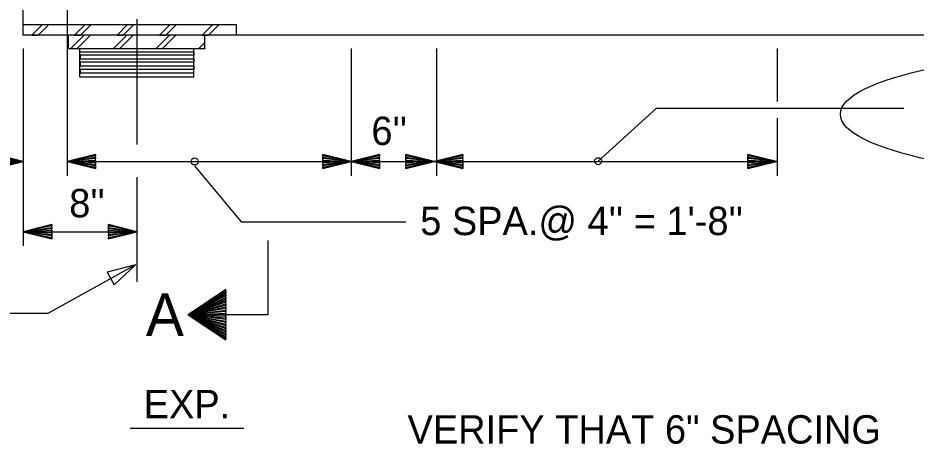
# Model space of a CAD drawing. Extents: x -25.6 to 34.8, y -0.7 to 26.3.
# Drawn here: x 3.354 to 7.307, y 2.839 to 4.714 of the extents above; entities that cross this region are included whole.
import ezdxf

# ---------------------------------------------------------------- set-up
doc = ezdxf.new("R2010")
doc.units = 0
for name, color, linetype in [('Dimension Lines', 7, 'Continuous'), ('Miscellaneous Lines', 7, 'Continuous'), ('Structural Steel Lines', 7, 'Continuous'), ('Sup Concrete Girder Lines', 7, 'Continuous'), ('Text', 7, 'Continuous'), ('User Information Notes', 7, 'Continuous')]:
    doc.layers.add(name, color=color, linetype=linetype)

msp = doc.modelspace()

# ---------------------------------------------------------------- linework, layer by layer
at = {"layer": 'Dimension Lines'}
for p, q in [((3.5706, 4.7546), (3.5706, 4.0198)), ((3.8772, 4.7098), (3.8772, 4.1572)), ((3.3771, 4.58), (3.3771, 3.7109)), ((4.8204, 4.58), (4.8204, 4.2688)), ((5.1954, 4.58), (5.1954, 4.2688)), ((6.6954, 4.58), (6.6954, 4.3473)), ((6.6954, 4.2738), (6.6954, 4.2688)), ((4.8204, 4.2688), (4.8204, 4.0198)), ((5.1954, 4.2688), (5.1954, 4.0198)), ((6.6954, 4.2688), (6.6954, 4.0198)), ((3.0481, 4.0829), (3.3771, 4.0829)), ((3.5706, 4.0829), (6.6919, 4.0829)), ((3.8772, 4.0131), (3.8772, 3.5528)), ((3.3771, 3.7739), (3.8772, 3.7739))]:
    msp.add_line(p, q, dxfattribs=at)
for points in [[(5.9075, 4.0841), (6.1645, 4.3167), (7.2536, 4.3167)], [(3.2521, 4.0829), (3.2521, 4.0891), (3.3771, 4.0829), (3.2521, 4.0954), (3.2521, 4.1016), (3.3771, 4.0829), (3.2521, 4.1079), (3.2521, 4.1141), (3.3771, 4.0829), (3.2521, 4.0516), (3.2521, 4.0579), (3.3771, 4.0829), (3.2521, 4.0641), (3.2521, 4.0704), (3.3771, 4.0829), (3.2521, 4.0766), (3.2521, 4.1141), (3.2521, 4.0516), (3.3771, 4.0829), (3.2521, 4.1141)], [(3.6956, 4.0829), (3.6956, 4.0766), (3.5706, 4.0829), (3.6956, 4.0704), (3.6956, 4.0641), (3.5706, 4.0829), (3.6956, 4.0579), (3.6956, 4.0516), (3.5706, 4.0829), (3.6956, 4.1141), (3.6956, 4.1079), (3.5706, 4.0829), (3.6956, 4.1016), (3.6956, 4.0954), (3.5706, 4.0829), (3.6956, 4.0891), (3.6956, 4.0516), (3.6956, 4.1141), (3.5706, 4.0829), (3.6956, 4.0516)], [(4.6954, 4.0829), (4.6954, 4.0891), (4.8204, 4.0829), (4.6954, 4.0954), (4.6954, 4.1016), (4.8204, 4.0829), (4.6954, 4.1079), (4.6954, 4.1141), (4.8204, 4.0829), (4.6954, 4.0516), (4.6954, 4.0579), (4.8204, 4.0829), (4.6954, 4.0641), (4.6954, 4.0704), (4.8204, 4.0829), (4.6954, 4.0766), (4.6954, 4.1141), (4.6954, 4.0516), (4.8204, 4.0829), (4.6954, 4.1141)], [(4.9454, 4.0829), (4.9454, 4.0766), (4.8204, 4.0829), (4.9454, 4.0704), (4.9454, 4.0641), (4.8204, 4.0829), (4.9454, 4.0579), (4.9454, 4.0516), (4.8204, 4.0829), (4.9454, 4.1141), (4.9454, 4.1079), (4.8204, 4.0829), (4.9454, 4.1016), (4.9454, 4.0954), (4.8204, 4.0829), (4.9454, 4.0891), (4.9454, 4.0516), (4.9454, 4.1141), (4.8204, 4.0829), (4.9454, 4.0516)], [(5.0617, 4.0829), (5.0617, 4.0891), (5.1867, 4.0829), (5.0617, 4.0954), (5.0617, 4.1016), (5.1867, 4.0829), (5.0617, 4.1079), (5.0617, 4.1141), (5.1867, 4.0829), (5.0617, 4.0516), (5.0617, 4.0579), (5.1867, 4.0829), (5.0617, 4.0641), (5.0617, 4.0704), (5.1867, 4.0829), (5.0617, 4.0766), (5.0617, 4.1141), (5.0617, 4.0516), (5.1867, 4.0829), (5.0617, 4.1141)], [(5.3117, 4.0829), (5.3117, 4.0766), (5.1867, 4.0829), (5.3117, 4.0704), (5.3117, 4.0641), (5.1867, 4.0829), (5.3117, 4.0579), (5.3117, 4.0516), (5.1867, 4.0829), (5.3117, 4.1141), (5.3117, 4.1079), (5.1867, 4.0829), (5.3117, 4.1016), (5.3117, 4.0954), (5.1867, 4.0829), (5.3117, 4.0891), (5.3117, 4.0516), (5.3117, 4.1141), (5.1867, 4.0829), (5.3117, 4.0516)], [(6.5669, 4.0829), (6.5669, 4.0891), (6.6919, 4.0829), (6.5669, 4.0954), (6.5669, 4.1016), (6.6919, 4.0829), (6.5669, 4.1079), (6.5669, 4.1141), (6.6919, 4.0829), (6.5669, 4.0516), (6.5669, 4.0579), (6.6919, 4.0829), (6.5669, 4.0641), (6.5669, 4.0704), (6.6919, 4.0829), (6.5669, 4.0766), (6.5669, 4.1141), (6.5669, 4.0516), (6.6919, 4.0829), (6.5669, 4.1141)], [(4.1314, 4.0632), (4.336, 3.8168), (5.0613, 3.8168)], [(3.5021, 3.7739), (3.5021, 3.7676), (3.3771, 3.7739), (3.5021, 3.7614), (3.5021, 3.7551), (3.3771, 3.7739), (3.5021, 3.7489), (3.5021, 3.7426), (3.3771, 3.7739), (3.5021, 3.8051), (3.5021, 3.7989), (3.3771, 3.7739), (3.5021, 3.7926), (3.5021, 3.7864), (3.3771, 3.7739), (3.5021, 3.7801), (3.5021, 3.7426), (3.5021, 3.8051), (3.3771, 3.7739), (3.5021, 3.7426)], [(3.7522, 3.7739), (3.7522, 3.7801), (3.8772, 3.7739), (3.7522, 3.7864), (3.7522, 3.7926), (3.8772, 3.7739), (3.7522, 3.7989), (3.7522, 3.8051), (3.8772, 3.7739), (3.7522, 3.7426), (3.7522, 3.7489), (3.8772, 3.7739), (3.7522, 3.7551), (3.7522, 3.7614), (3.8772, 3.7739), (3.7522, 3.7676), (3.7522, 3.8051), (3.7522, 3.7426), (3.8772, 3.7739), (3.7522, 3.8051)], [(4.4531, 3.7356), (4.4531, 3.4082), (4.1022, 3.4082)], [(3.871, 3.6285), (3.4856, 3.4143), (2.7515, 3.4143)], [(4.2684, 3.5189), (4.1022, 3.4082), (4.2684, 3.5121), (4.2684, 3.5052), (4.1022, 3.4082), (4.2684, 3.4983), (4.2684, 3.4913), (4.1022, 3.4082), (4.2684, 3.4844), (4.2684, 3.4775), (4.1022, 3.4082), (4.2684, 3.4705), (4.2684, 3.4636), (4.1022, 3.4082), (4.2684, 3.4567), (4.2684, 3.4497), (4.1022, 3.4082), (4.2684, 3.4428), (4.2684, 3.4359), (4.1022, 3.4082), (4.2684, 3.4289), (4.2684, 3.422), (4.1022, 3.4082), (4.2684, 3.4151), (4.2684, 3.4012), (4.1022, 3.4082), (4.2684, 3.3943), (4.2684, 3.3874), (4.1022, 3.4082), (4.2684, 3.3804), (4.2684, 3.3735), (4.1022, 3.4082), (4.2684, 3.3666), (4.2684, 3.3597), (4.1022, 3.4082), (4.2684, 3.3527), (4.2684, 3.3458), (4.1022, 3.4082), (4.2684, 3.3388), (4.2684, 3.332), (4.1022, 3.4082), (4.2684, 3.325), (4.2684, 3.3181), (4.1022, 3.4082), (4.2684, 3.3111), (4.2684, 3.3042), (4.1022, 3.4082), (4.2684, 3.2974), (4.2684, 3.5189), (4.1022, 3.4082), (4.2684, 3.5121)]]:
    msp.add_lwpolyline(points, dxfattribs=at)
msp.add_lwpolyline([(3.871, 3.6285), (3.7466, 3.5951), (3.777, 3.5405)], close=True, dxfattribs=at)
for centre in [(4.1314, 4.0829), (5.9075, 4.0841)]:
    msp.add_circle(centre, 0.0154, dxfattribs=at)
at = {"layer": 'Miscellaneous Lines'}
for points in [[(3.8762, 4.5794), (4.1261, 4.5794), (4.1261, 4.4544), (3.8762, 4.4544), (3.6262, 4.4544), (3.6262, 4.5794), (3.8762, 4.5794)], [(3.6274, 4.566), (4.1274, 4.566), (4.1274, 4.5505), (3.6274, 4.5505), (3.6274, 4.5348), (4.1274, 4.5348), (4.1274, 4.5193), (3.6274, 4.5193), (3.6274, 4.5036), (4.1274, 4.5036), (4.1274, 4.488), (3.6274, 4.488), (3.6274, 4.4724), (4.1274, 4.4724)]]:
    msp.add_lwpolyline(points, dxfattribs=at)
at = {"layer": 'Structural Steel Lines'}
for p, q in [((3.5767, 4.5794), (3.5767, 4.6385)), ((4.1756, 4.5794), (4.1756, 4.6385))]:
    msp.add_line(p, q, dxfattribs=at)
for points in [[(3.3771, 4.686), (4.3146, 4.686), (4.3146, 4.6391)], [(3.4615, 4.686), (3.4146, 4.6391), (3.442, 4.6391), (3.4889, 4.686), (3.649, 4.686), (3.6021, 4.6391), (3.6295, 4.6391), (3.6764, 4.686), (3.8365, 4.686), (3.7896, 4.6391), (3.817, 4.6391), (3.8639, 4.686), (4.024, 4.686), (3.9771, 4.6391), (4.0045, 4.6391), (4.0514, 4.686), (4.2115, 4.686), (4.1646, 4.6391), (4.192, 4.6391), (4.2389, 4.686), (4.3146, 4.686)], [(3.6456, 4.6385), (3.5869, 4.5799), (3.6143, 4.5799), (3.673, 4.6385)], [(3.8331, 4.6385), (3.7744, 4.5799), (3.8018, 4.5799), (3.8605, 4.6385)], [(4.0206, 4.6385), (3.9619, 4.5799), (3.9893, 4.5799), (4.048, 4.6385)], [(4.1756, 4.6061), (4.1494, 4.5799), (4.1768, 4.5799), (4.1756, 4.5787)], [(3.5767, 4.5794), (4.1756, 4.5794)]]:
    msp.add_lwpolyline(points, dxfattribs=at)
at = {"layer": 'Sup Concrete Girder Lines'}
for p, q in [((3.3771, 4.6391), (3.3771, 5.0141)), ((14.9857, 4.6391), (3.3771, 4.6391))]:
    msp.add_line(p, q, dxfattribs=at)
at = {"layer": 'Text'}
msp.add_line((3.8477, 2.9091), (4.3477, 2.9091), dxfattribs=at)
at = {"layer": 'User Information Notes'}
msp.add_line((3.3771, 4.6391), (3.3771, 4.6391), dxfattribs=at)
msp.add_ellipse((8.3393, 4.2906), major_axis=(1.3656, 0), ratio=0.209655, dxfattribs=at)

# ---------------------------------------------------------------- texts
at = {"layer": 'Text'}
for s, height, p in [("6''", 0.125, (4.9095, 4.1552)), ("8''", 0.125, (3.5791, 3.8369)), ("5 SPA.@ 4'' = 1'-8''", 0.125, (5.1243, 3.7587)), ('A', 0.188, (3.9164, 3.3142)), ('EXP.', 0.125, (3.9071, 2.9526))]:
    msp.add_text(s, height=height, dxfattribs=at).set_placement(p)
at = {"layer": 'User Information Notes'}
msp.add_text('VERIFY THAT 6" SPACING ', height=0.125, rotation=360, dxfattribs=at).set_placement((5.0684, 2.8411))

doc.saveas('drawing.dxf')
